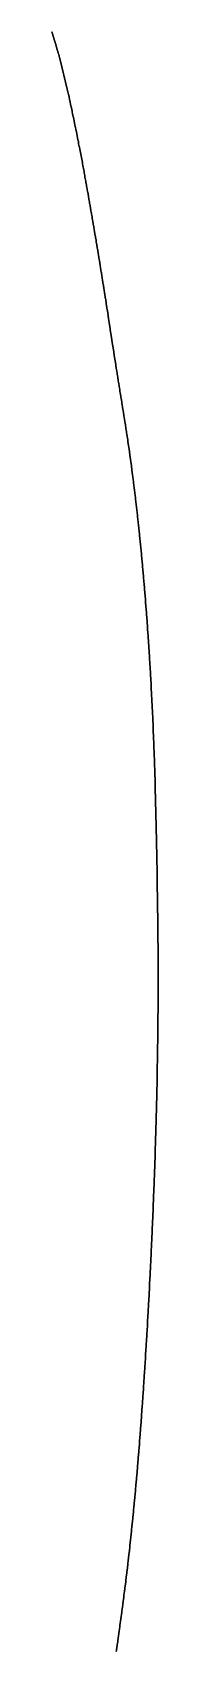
# Model space of a CAD drawing. Header units: inches. Extents: x 130170 to 284068, y 377793 to 804530.
# Drawn here: x 260304.1 to 260311, y 744401.1 to 744506.3 of the extents above; entities that cross this region are included whole.
import ezdxf

# ---------------------------------------------------------------- set-up
doc = ezdxf.new("R2010")
doc.units = ezdxf.units.IN
doc.header["$MEASUREMENT"] = 0
doc.layers.add('muni_il', color=7, linetype='Continuous')

msp = doc.modelspace()

# ---------------------------------------------------------------- linework, layer by layer
at = {"layer": 'muni_il'}
for points in [[(260308.25, 744401.08), (260308.26, 744401.15), (260308.27, 744401.23), (260308.28, 744401.31), (260308.29, 744401.39), (260308.3, 744401.46), (260308.31, 744401.54), (260308.33, 744401.62), (260308.34, 744401.69), (260308.35, 744401.77), (260308.36, 744401.84), (260308.37, 744401.92), (260308.38, 744402), (260308.39, 744402.07), (260308.4, 744402.15), (260308.41, 744402.22), (260308.42, 744402.29), (260308.43, 744402.37), (260308.44, 744402.44), (260308.45, 744402.52), (260308.46, 744402.59), (260308.47, 744402.66), (260308.48, 744402.74), (260308.49, 744402.81), (260308.5, 744402.88), (260308.51, 744402.96), (260308.52, 744403.03), (260308.53, 744403.1), (260308.54, 744403.17), (260308.55, 744403.25), (260308.56, 744403.32), (260308.57, 744403.39), (260308.58, 744403.46), (260308.59, 744403.53), (260308.6, 744403.6), (260308.61, 744403.67), (260308.62, 744403.74), (260308.63, 744403.81), (260308.64, 744403.88), (260308.65, 744403.95), (260308.66, 744404.02), (260308.67, 744404.09), (260308.68, 744404.16), (260308.68, 744404.23), (260308.69, 744404.3), (260308.7, 744404.37), (260308.71, 744404.44), (260308.72, 744404.51), (260308.73, 744404.57), (260308.74, 744404.64), (260308.75, 744404.71), (260308.75, 744404.78), (260308.76, 744404.85), (260308.77, 744404.91), (260308.78, 744404.98), (260308.79, 744405.05), (260308.8, 744405.11), (260308.81, 744405.18), (260308.81, 744405.25), (260308.82, 744405.31), (260308.83, 744405.38), (260308.84, 744405.45), (260308.85, 744405.51), (260308.86, 744405.58), (260308.86, 744405.64), (260308.87, 744405.71), (260308.88, 744405.77), (260308.89, 744405.84), (260308.9, 744405.9), (260308.9, 744405.97), (260308.91, 744406.03), (260308.92, 744406.1), (260308.93, 744406.16), (260308.93, 744406.22), (260308.94, 744406.29), (260308.95, 744406.35), (260308.96, 744406.42), (260308.97, 744406.48), (260308.97, 744406.54), (260308.98, 744406.61), (260308.99, 744406.67), (260309, 744406.73), (260309, 744406.8), (260309.01, 744406.86), (260309.02, 744406.92), (260309.02, 744406.98), (260309.03, 744407.05), (260309.04, 744407.11), (260309.05, 744407.17), (260309.05, 744407.23), (260309.06, 744407.3), (260309.07, 744407.36), (260309.07, 744407.42), (260309.08, 744407.48), (260309.09, 744407.54), (260309.1, 744407.61), (260309.1, 744407.67), (260309.11, 744407.73), (260309.12, 744407.79), (260309.12, 744407.85), (260309.13, 744407.91), (260309.14, 744407.98), (260309.14, 744408.04), (260309.15, 744408.1), (260309.16, 744408.16), (260309.16, 744408.22), (260309.17, 744408.28), (260309.18, 744408.34), (260309.18, 744408.4), (260309.19, 744408.46), (260309.2, 744408.52), (260309.2, 744408.59), (260309.21, 744408.65), (260309.22, 744408.71), (260309.22, 744408.77), (260309.23, 744408.83), (260309.24, 744408.89), (260309.24, 744408.95), (260309.25, 744409.01), (260309.25, 744409.07), (260309.26, 744409.13), (260309.27, 744409.19), (260309.27, 744409.25), (260309.28, 744409.31), (260309.29, 744409.37), (260309.29, 744409.43), (260309.3, 744409.5), (260309.3, 744409.56), (260309.31, 744409.62), (260309.32, 744409.68), (260309.32, 744409.74), (260309.33, 744409.8), (260309.33, 744409.86), (260309.34, 744409.92), (260309.35, 744409.98), (260309.35, 744410.04), (260309.36, 744410.1), (260309.36, 744410.16), (260309.37, 744410.22), (260309.38, 744410.29), (260309.38, 744410.35), (260309.39, 744410.41), (260309.39, 744410.47), (260309.4, 744410.53), (260309.41, 744410.59), (260309.41, 744410.65), (260309.42, 744410.71), (260309.42, 744410.78), (260309.43, 744410.84), (260309.44, 744410.9), (260309.44, 744410.96), (260309.45, 744411.02), (260309.45, 744411.08), (260309.46, 744411.15), (260309.46, 744411.21), (260309.47, 744411.27), (260309.48, 744411.33), (260309.48, 744411.39), (260309.49, 744411.46), (260309.49, 744411.52), (260309.5, 744411.58), (260309.5, 744411.64), (260309.51, 744411.71), (260309.52, 744411.77), (260309.52, 744411.83), (260309.53, 744411.9), (260309.53, 744411.96), (260309.54, 744412.02), (260309.54, 744412.09), (260309.55, 744412.15), (260309.56, 744412.21), (260309.56, 744412.28), (260309.57, 744412.34), (260309.57, 744412.41), (260309.58, 744412.47), (260309.58, 744412.54), (260309.59, 744412.6), (260309.6, 744412.67), (260309.6, 744412.73), (260309.61, 744412.8), (260309.61, 744412.86), (260309.62, 744412.93), (260309.62, 744412.99), (260309.63, 744413.06), (260309.63, 744413.12), (260309.64, 744413.19), (260309.65, 744413.26), (260309.65, 744413.32), (260309.66, 744413.39), (260309.66, 744413.46), (260309.67, 744413.52), (260309.67, 744413.59), (260309.68, 744413.66), (260309.68, 744413.73), (260309.69, 744413.79), (260309.7, 744413.86), (260309.7, 744413.93), (260309.71, 744414), (260309.71, 744414.07), (260309.72, 744414.14), (260309.72, 744414.2), (260309.73, 744414.27), (260309.73, 744414.34), (260309.74, 744414.41), (260309.75, 744414.48), (260309.75, 744414.55), (260309.76, 744414.62), (260309.76, 744414.69), (260309.77, 744414.76), (260309.77, 744414.84), (260309.78, 744414.91), (260309.78, 744414.98), (260309.79, 744415.05), (260309.8, 744415.12), (260309.8, 744415.19), (260309.81, 744415.27), (260309.81, 744415.34), (260309.82, 744415.41), (260309.82, 744415.49), (260309.83, 744415.56), (260309.83, 744415.63), (260309.84, 744415.71), (260309.85, 744415.78), (260309.85, 744415.85), (260309.86, 744415.93), (260309.86, 744416), (260309.87, 744416.08), (260309.87, 744416.16), (260309.88, 744416.23), (260309.88, 744416.31), (260309.89, 744416.38), (260309.9, 744416.46), (260309.9, 744416.54), (260309.91, 744416.61), (260309.91, 744416.69), (260309.92, 744416.77), (260309.92, 744416.85), (260309.93, 744416.92), (260309.93, 744417), (260309.94, 744417.08), (260309.95, 744417.16), (260309.95, 744417.24), (260309.96, 744417.32), (260309.96, 744417.4), (260309.97, 744417.48), (260309.97, 744417.56), (260309.98, 744417.64), (260309.98, 744417.72), (260309.99, 744417.8), (260310, 744417.89), (260310, 744417.97), (260310.01, 744418.05), (260310.01, 744418.13), (260310.02, 744418.22), (260310.02, 744418.3), (260310.03, 744418.38), (260310.04, 744418.47), (260310.04, 744418.55), (260310.05, 744418.63), (260310.05, 744418.72), (260310.06, 744418.8), (260310.06, 744418.89), (260310.07, 744418.97), (260310.07, 744419.06), (260310.08, 744419.15), (260310.09, 744419.23), (260310.09, 744419.32), (260310.1, 744419.41), (260310.1, 744419.49), (260310.11, 744419.58), (260310.11, 744419.67), (260310.12, 744419.76), (260310.13, 744419.85), (260310.13, 744419.94), (260310.14, 744420.03), (260310.14, 744420.12), (260310.15, 744420.21), (260310.15, 744420.3), (260310.16, 744420.39), (260310.16, 744420.48), (260310.17, 744420.57), (260310.18, 744420.66), (260310.18, 744420.75), (260310.19, 744420.84), (260310.19, 744420.94), (260310.2, 744421.03), (260310.2, 744421.12), (260310.21, 744421.21), (260310.21, 744421.31), (260310.22, 744421.4), (260310.23, 744421.5), (260310.23, 744421.59), (260310.24, 744421.69), (260310.24, 744421.78), (260310.25, 744421.88), (260310.25, 744421.97), (260310.26, 744422.07), (260310.27, 744422.16), (260310.27, 744422.26), (260310.28, 744422.36), (260310.28, 744422.45), (260310.29, 744422.55), (260310.29, 744422.65), (260310.3, 744422.75), (260310.3, 744422.85), (260310.31, 744422.94), (260310.32, 744423.04), (260310.32, 744423.14), (260310.33, 744423.24), (260310.33, 744423.34), (260310.34, 744423.44), (260310.34, 744423.54), (260310.35, 744423.64), (260310.35, 744423.74), (260310.36, 744423.85), (260310.37, 744423.95), (260310.37, 744424.05), (260310.38, 744424.15), (260310.38, 744424.25), (260310.39, 744424.36), (260310.39, 744424.46), (260310.4, 744424.56), (260310.4, 744424.66), (260310.41, 744424.77), (260310.41, 744424.87), (260310.42, 744424.98), (260310.42, 744425.08), (260310.43, 744425.18), (260310.44, 744425.29), (260310.44, 744425.39), (260310.45, 744425.5), (260310.45, 744425.61), (260310.46, 744425.71), (260310.46, 744425.82), (260310.47, 744425.92), (260310.47, 744426.03), (260310.48, 744426.14), (260310.48, 744426.24), (260310.49, 744426.35), (260310.49, 744426.46), (260310.5, 744426.57), (260310.5, 744426.67), (260310.51, 744426.78), (260310.51, 744426.89), (260310.52, 744427), (260310.52, 744427.11), (260310.53, 744427.22), (260310.54, 744427.32), (260310.54, 744427.43), (260310.55, 744427.54), (260310.55, 744427.65), (260310.56, 744427.76), (260310.56, 744427.87), (260310.57, 744427.98), (260310.57, 744428.09), (260310.58, 744428.2), (260310.58, 744428.31), (260310.59, 744428.43), (260310.59, 744428.54), (260310.59, 744428.65), (260310.6, 744428.76), (260310.6, 744428.87), (260310.61, 744428.98), (260310.61, 744429.09), (260310.62, 744429.2), (260310.62, 744429.32), (260310.63, 744429.43), (260310.63, 744429.54), (260310.64, 744429.65), (260310.64, 744429.77), (260310.65, 744429.88), (260310.65, 744429.99), (260310.66, 744430.1), (260310.66, 744430.22), (260310.67, 744430.33), (260310.67, 744430.44), (260310.67, 744430.56), (260310.68, 744430.67), (260310.68, 744430.78), (260310.69, 744430.9), (260310.69, 744431.01), (260310.7, 744431.12), (260310.7, 744431.24), (260310.71, 744431.35), (260310.71, 744431.47), (260310.71, 744431.58), (260310.72, 744431.69), (260310.72, 744431.81), (260310.73, 744431.92), (260310.73, 744432.03), (260310.73, 744432.15), (260310.74, 744432.26), (260310.74, 744432.38), (260310.75, 744432.49), (260310.75, 744432.61), (260310.75, 744432.72), (260310.76, 744432.83), (260310.76, 744432.95), (260310.77, 744433.06), (260310.77, 744433.18), (260310.77, 744433.29), (260310.78, 744433.41), (260310.78, 744433.52), (260310.78, 744433.63), (260310.79, 744433.75), (260310.79, 744433.86), (260310.8, 744433.98), (260310.8, 744434.09), (260310.8, 744434.2), (260310.81, 744434.32), (260310.81, 744434.43), (260310.81, 744434.55), (260310.82, 744434.66), (260310.82, 744434.77), (260310.82, 744434.89), (260310.83, 744435), (260310.83, 744435.12), (260310.83, 744435.23), (260310.84, 744435.34), (260310.84, 744435.46), (260310.84, 744435.57), (260310.85, 744435.68), (260310.85, 744435.8), (260310.85, 744435.91), (260310.85, 744436.02), (260310.86, 744436.13), (260310.86, 744436.25), (260310.86, 744436.36), (260310.87, 744436.47), (260310.87, 744436.59), (260310.87, 744436.7), (260310.87, 744436.81), (260310.88, 744436.92), (260310.88, 744437.03), (260310.88, 744437.15), (260310.88, 744437.26), (260310.89, 744437.37), (260310.89, 744437.48), (260310.89, 744437.59), (260310.89, 744437.7), (260310.9, 744437.81), (260310.9, 744437.92), (260310.9, 744438.03), (260310.9, 744438.14), (260310.91, 744438.25), (260310.91, 744438.36), (260310.91, 744438.47), (260310.91, 744438.58), (260310.91, 744438.69), (260310.92, 744438.8), (260310.92, 744438.91), (260310.92, 744439.02), (260310.92, 744439.13), (260310.92, 744439.24), (260310.93, 744439.34), (260310.93, 744439.45), (260310.93, 744439.56), (260310.93, 744439.67), (260310.93, 744439.77), (260310.93, 744439.88), (260310.94, 744439.99), (260310.94, 744440.09), (260310.94, 744440.2), (260310.94, 744440.31), (260310.94, 744440.41), (260310.94, 744440.52), (260310.95, 744440.62), (260310.95, 744440.73), (260310.95, 744440.83), (260310.95, 744440.94), (260310.95, 744441.04), (260310.95, 744441.14), (260310.95, 744441.25), (260310.95, 744441.35), (260310.96, 744441.45), (260310.96, 744441.56), (260310.96, 744441.66), (260310.96, 744441.76), (260310.96, 744441.86), (260310.96, 744441.97), (260310.96, 744442.07), (260310.96, 744442.17), (260310.96, 744442.27), (260310.96, 744442.37), (260310.96, 744442.47), (260310.97, 744442.57), (260310.97, 744442.67), (260310.97, 744442.77), (260310.97, 744442.87), (260310.97, 744442.97), (260310.97, 744443.06), (260310.97, 744443.16), (260310.97, 744443.26), (260310.97, 744443.36), (260310.97, 744443.45), (260310.97, 744443.55), (260310.97, 744443.65), (260310.97, 744443.74), (260310.97, 744443.84), (260310.97, 744443.93), (260310.97, 744444.03), (260310.97, 744444.12), (260310.97, 744444.22), (260310.97, 744444.31), (260310.97, 744444.41), (260310.97, 744444.5), (260310.97, 744444.59), (260310.97, 744444.68), (260310.97, 744444.78), (260310.97, 744444.87), (260310.97, 744444.96), (260310.97, 744445.05), (260310.97, 744445.14), (260310.97, 744445.23), (260310.97, 744445.32), (260310.97, 744445.41), (260310.97, 744445.5), (260310.97, 744445.59), (260310.97, 744445.68), (260310.97, 744445.77), (260310.97, 744445.86), (260310.97, 744445.94), (260310.97, 744446.03), (260310.97, 744446.12), (260310.97, 744446.21), (260310.97, 744446.29), (260310.97, 744446.38), (260310.97, 744446.46), (260310.97, 744446.55), (260310.97, 744446.63), (260310.97, 744446.72), (260310.97, 744446.8), (260310.97, 744446.89), (260310.97, 744446.97), (260310.97, 744447.05), (260310.96, 744447.14), (260310.96, 744447.22), (260310.96, 744447.3), (260310.96, 744447.38), (260310.96, 744447.46), (260310.96, 744447.55), (260310.96, 744447.63), (260310.96, 744447.71), (260310.96, 744447.79), (260310.96, 744447.87), (260310.96, 744447.95), (260310.96, 744448.03), (260310.96, 744448.1), (260310.96, 744448.18), (260310.95, 744448.26), (260310.95, 744448.34), (260310.95, 744448.42), (260310.95, 744448.49), (260310.95, 744448.57), (260310.95, 744448.65), (260310.95, 744448.72), (260310.95, 744448.8), (260310.95, 744448.88), (260310.95, 744448.95), (260310.95, 744449.03), (260310.94, 744449.1), (260310.94, 744449.17), (260310.94, 744449.25), (260310.94, 744449.32), (260310.94, 744449.4), (260310.94, 744449.47), (260310.94, 744449.54), (260310.94, 744449.62), (260310.94, 744449.69), (260310.94, 744449.76), (260310.93, 744449.83), (260310.93, 744449.9), (260310.93, 744449.98), (260310.93, 744450.05), (260310.93, 744450.12), (260310.93, 744450.19), (260310.93, 744450.26), (260310.93, 744450.33), (260310.93, 744450.4), (260310.92, 744450.47), (260310.92, 744450.54), (260310.92, 744450.61), (260310.92, 744450.68), (260310.92, 744450.74), (260310.92, 744450.81), (260310.92, 744450.88), (260310.92, 744450.95), (260310.92, 744451.02), (260310.91, 744451.08), (260310.91, 744451.15), (260310.91, 744451.22), (260310.91, 744451.29), (260310.91, 744451.35), (260310.91, 744451.42), (260310.91, 744451.49), (260310.91, 744451.55), (260310.9, 744451.62), (260310.9, 744451.69), (260310.9, 744451.75), (260310.9, 744451.82), (260310.9, 744451.88), (260310.9, 744451.95), (260310.9, 744452.01), (260310.9, 744452.08), (260310.9, 744452.15), (260310.89, 744452.21), (260310.89, 744452.28), (260310.89, 744452.34), (260310.89, 744452.4), (260310.89, 744452.47), (260310.89, 744452.53), (260310.89, 744452.6), (260310.89, 744452.66), (260310.88, 744452.73), (260310.88, 744452.79), (260310.88, 744452.86), (260310.88, 744452.92), (260310.88, 744452.98), (260310.88, 744453.05), (260310.88, 744453.11), (260310.88, 744453.18), (260310.87, 744453.24), (260310.87, 744453.3), (260310.87, 744453.37), (260310.87, 744453.43), (260310.87, 744453.5), (260310.87, 744453.56), (260310.87, 744453.62), (260310.86, 744453.69), (260310.86, 744453.75), (260310.86, 744453.82), (260310.86, 744453.88), (260310.86, 744453.94), (260310.86, 744454.01), (260310.86, 744454.07), (260310.86, 744454.14), (260310.85, 744454.2), (260310.85, 744454.27), (260310.85, 744454.33), (260310.85, 744454.4), (260310.85, 744454.46), (260310.85, 744454.52), (260310.85, 744454.59), (260310.84, 744454.65), (260310.84, 744454.72), (260310.84, 744454.79), (260310.84, 744454.85), (260310.84, 744454.92), (260310.84, 744454.98), (260310.84, 744455.05), (260310.83, 744455.11), (260310.83, 744455.18), (260310.83, 744455.25), (260310.83, 744455.31), (260310.83, 744455.38), (260310.83, 744455.45), (260310.83, 744455.51), (260310.82, 744455.58), (260310.82, 744455.65), (260310.82, 744455.71), (260310.82, 744455.78), (260310.82, 744455.85), (260310.82, 744455.92), (260310.81, 744455.99), (260310.81, 744456.06), (260310.81, 744456.12), (260310.81, 744456.19), (260310.81, 744456.26), (260310.81, 744456.33), (260310.8, 744456.4), (260310.8, 744456.47), (260310.8, 744456.54), (260310.8, 744456.61), (260310.8, 744456.68), (260310.8, 744456.76), (260310.79, 744456.83), (260310.79, 744456.9), (260310.79, 744456.97), (260310.79, 744457.04), (260310.79, 744457.12), (260310.78, 744457.19), (260310.78, 744457.26), (260310.78, 744457.34), (260310.78, 744457.41), (260310.78, 744457.49), (260310.77, 744457.56), (260310.77, 744457.64), (260310.77, 744457.71), (260310.77, 744457.79), (260310.77, 744457.86), (260310.76, 744457.94), (260310.76, 744458.02), (260310.76, 744458.09), (260310.76, 744458.17), (260310.75, 744458.25), (260310.75, 744458.33), (260310.75, 744458.4), (260310.75, 744458.48), (260310.74, 744458.56), (260310.74, 744458.64), (260310.74, 744458.72), (260310.74, 744458.8), (260310.73, 744458.88), (260310.73, 744458.97), (260310.73, 744459.05), (260310.73, 744459.13), (260310.72, 744459.21), (260310.72, 744459.29), (260310.72, 744459.38), (260310.71, 744459.46), (260310.71, 744459.55), (260310.71, 744459.63), (260310.7, 744459.71), (260310.7, 744459.8), (260310.7, 744459.89), (260310.7, 744459.97), (260310.69, 744460.06), (260310.69, 744460.14), (260310.69, 744460.23), (260310.68, 744460.32), (260310.68, 744460.41), (260310.67, 744460.5), (260310.67, 744460.59), (260310.67, 744460.67), (260310.66, 744460.76), (260310.66, 744460.85), (260310.66, 744460.95), (260310.65, 744461.04), (260310.65, 744461.13), (260310.64, 744461.22), (260310.64, 744461.31), (260310.64, 744461.4), (260310.63, 744461.5), (260310.63, 744461.59), (260310.62, 744461.68), (260310.62, 744461.78), (260310.62, 744461.87), (260310.61, 744461.97), (260310.61, 744462.06), (260310.6, 744462.16), (260310.6, 744462.25), (260310.59, 744462.35), (260310.59, 744462.45), (260310.58, 744462.55), (260310.58, 744462.64), (260310.57, 744462.74), (260310.57, 744462.84), (260310.56, 744462.94), (260310.56, 744463.04), (260310.55, 744463.14), (260310.55, 744463.24), (260310.54, 744463.34), (260310.54, 744463.44), (260310.53, 744463.54), (260310.53, 744463.64), (260310.52, 744463.74), (260310.52, 744463.84), (260310.51, 744463.94), (260310.51, 744464.04), (260310.5, 744464.15), (260310.49, 744464.25), (260310.49, 744464.35), (260310.48, 744464.46), (260310.48, 744464.56), (260310.47, 744464.66), (260310.47, 744464.77), (260310.46, 744464.87), (260310.45, 744464.98), (260310.45, 744465.08), (260310.44, 744465.19), (260310.43, 744465.29), (260310.43, 744465.4), (260310.42, 744465.5), (260310.41, 744465.61), (260310.41, 744465.72), (260310.4, 744465.82), (260310.39, 744465.93), (260310.39, 744466.04), (260310.38, 744466.14), (260310.37, 744466.25), (260310.37, 744466.36), (260310.36, 744466.47), (260310.35, 744466.57), (260310.34, 744466.68), (260310.34, 744466.79), (260310.33, 744466.9), (260310.32, 744467), (260310.32, 744467.11), (260310.31, 744467.22), (260310.3, 744467.33), (260310.29, 744467.44), (260310.29, 744467.55), (260310.28, 744467.65), (260310.27, 744467.76), (260310.26, 744467.87), (260310.25, 744467.98), (260310.25, 744468.09), (260310.24, 744468.2), (260310.23, 744468.31), (260310.22, 744468.42), (260310.21, 744468.52), (260310.21, 744468.63), (260310.2, 744468.74), (260310.19, 744468.85), (260310.18, 744468.96), (260310.17, 744469.07), (260310.16, 744469.17), (260310.15, 744469.28), (260310.15, 744469.39), (260310.14, 744469.5), (260310.13, 744469.61), (260310.12, 744469.71), (260310.11, 744469.82), (260310.1, 744469.93), (260310.09, 744470.04), (260310.08, 744470.14), (260310.08, 744470.25), (260310.07, 744470.36), (260310.06, 744470.46), (260310.05, 744470.57), (260310.04, 744470.68), (260310.03, 744470.78), (260310.02, 744470.89), (260310.01, 744471), (260310, 744471.1), (260309.99, 744471.21), (260309.98, 744471.31), (260309.97, 744471.42), (260309.96, 744471.52), (260309.96, 744471.62), (260309.95, 744471.73), (260309.94, 744471.83), (260309.93, 744471.93), (260309.92, 744472.04), (260309.91, 744472.14), (260309.9, 744472.24), (260309.89, 744472.34), (260309.88, 744472.45), (260309.87, 744472.55), (260309.86, 744472.65), (260309.85, 744472.75), (260309.84, 744472.85), (260309.83, 744472.95), (260309.82, 744473.05), (260309.81, 744473.15), (260309.8, 744473.24), (260309.79, 744473.34), (260309.78, 744473.44), (260309.77, 744473.54), (260309.76, 744473.64), (260309.75, 744473.73), (260309.74, 744473.83), (260309.73, 744473.92), (260309.72, 744474.02), (260309.71, 744474.11), (260309.7, 744474.21), (260309.69, 744474.3), (260309.68, 744474.39), (260309.67, 744474.49), (260309.66, 744474.58), (260309.65, 744474.67), (260309.64, 744474.76), (260309.63, 744474.85), (260309.62, 744474.95), (260309.61, 744475.04), (260309.6, 744475.12), (260309.59, 744475.21), (260309.58, 744475.3), (260309.57, 744475.39), (260309.56, 744475.48), (260309.55, 744475.57), (260309.54, 744475.65), (260309.53, 744475.74), (260309.52, 744475.82), (260309.51, 744475.91), (260309.5, 744475.99), (260309.49, 744476.08), (260309.48, 744476.16), (260309.47, 744476.24), (260309.46, 744476.33), (260309.45, 744476.41), (260309.44, 744476.49), (260309.43, 744476.57), (260309.42, 744476.65), (260309.41, 744476.73), (260309.4, 744476.81), (260309.39, 744476.89), (260309.38, 744476.97), (260309.37, 744477.04), (260309.36, 744477.12), (260309.35, 744477.2), (260309.34, 744477.28), (260309.33, 744477.35), (260309.32, 744477.43), (260309.31, 744477.5), (260309.3, 744477.58), (260309.29, 744477.65), (260309.28, 744477.72), (260309.27, 744477.8), (260309.27, 744477.87), (260309.26, 744477.94), (260309.25, 744478.01), (260309.24, 744478.08), (260309.23, 744478.15), (260309.22, 744478.22), (260309.21, 744478.29), (260309.2, 744478.36), (260309.19, 744478.43), (260309.18, 744478.5), (260309.17, 744478.57), (260309.16, 744478.63), (260309.15, 744478.7), (260309.14, 744478.77), (260309.13, 744478.83), (260309.12, 744478.9), (260309.11, 744478.96), (260309.1, 744479.03), (260309.1, 744479.09), (260309.09, 744479.16), (260309.08, 744479.22), (260309.07, 744479.28), (260309.06, 744479.34), (260309.05, 744479.41), (260309.04, 744479.47), (260309.03, 744479.53), (260309.02, 744479.59), (260309.01, 744479.65), (260309, 744479.71), (260308.99, 744479.77), (260308.99, 744479.83), (260308.98, 744479.89), (260308.97, 744479.95), (260308.96, 744480.01), (260308.95, 744480.07), (260308.94, 744480.13), (260308.93, 744480.19), (260308.92, 744480.24), (260308.91, 744480.3), (260308.91, 744480.36), (260308.9, 744480.42), (260308.89, 744480.47), (260308.88, 744480.53), (260308.87, 744480.59), (260308.86, 744480.64), (260308.85, 744480.7), (260308.84, 744480.75), (260308.84, 744480.81), (260308.83, 744480.86), (260308.82, 744480.92), (260308.81, 744480.97), (260308.8, 744481.03), (260308.79, 744481.08), (260308.78, 744481.14), (260308.78, 744481.19), (260308.77, 744481.24), (260308.76, 744481.3), (260308.75, 744481.35), (260308.74, 744481.41), (260308.73, 744481.46), (260308.72, 744481.51), (260308.72, 744481.57), (260308.71, 744481.62), (260308.7, 744481.67), (260308.69, 744481.72), (260308.68, 744481.78), (260308.67, 744481.83), (260308.66, 744481.88), (260308.66, 744481.94), (260308.65, 744481.99), (260308.64, 744482.04), (260308.63, 744482.09), (260308.62, 744482.15), (260308.61, 744482.2), (260308.6, 744482.25), (260308.6, 744482.3), (260308.59, 744482.35), (260308.58, 744482.41), (260308.57, 744482.46), (260308.56, 744482.51), (260308.55, 744482.56), (260308.55, 744482.62), (260308.54, 744482.67), (260308.53, 744482.72), (260308.52, 744482.77), (260308.51, 744482.83), (260308.5, 744482.88), (260308.49, 744482.93), (260308.49, 744482.98), (260308.48, 744483.04), (260308.47, 744483.09), (260308.46, 744483.14), (260308.45, 744483.2), (260308.44, 744483.25), (260308.43, 744483.3), (260308.43, 744483.36), (260308.42, 744483.41), (260308.41, 744483.46), (260308.4, 744483.52), (260308.39, 744483.57), (260308.38, 744483.62), (260308.37, 744483.68), (260308.37, 744483.73), (260308.36, 744483.79), (260308.35, 744483.84), (260308.34, 744483.9), (260308.33, 744483.95), (260308.32, 744484.01), (260308.31, 744484.06), (260308.3, 744484.12), (260308.3, 744484.17), (260308.29, 744484.23), (260308.28, 744484.28), (260308.27, 744484.34), (260308.26, 744484.39), (260308.25, 744484.45), (260308.24, 744484.51), (260308.23, 744484.56), (260308.22, 744484.62), (260308.22, 744484.68), (260308.21, 744484.7), (260308.21, 744484.73), (260308.2, 744484.79), (260308.19, 744484.85), (260308.18, 744484.91), (260308.17, 744484.96), (260308.16, 744485.02), (260308.15, 744485.08), (260308.14, 744485.14), (260308.13, 744485.2), (260308.12, 744485.26), (260308.12, 744485.31), (260308.11, 744485.37), (260308.1, 744485.43), (260308.09, 744485.49), (260308.08, 744485.55), (260308.07, 744485.61), (260308.06, 744485.67), (260308.05, 744485.73), (260308.04, 744485.8), (260308.03, 744485.86), (260308.02, 744485.92), (260308.01, 744485.98), (260308, 744486.04), (260307.99, 744486.1), (260307.98, 744486.17), (260307.97, 744486.23), (260307.96, 744486.29), (260307.95, 744486.35), (260307.94, 744486.42), (260307.93, 744486.48), (260307.92, 744486.54), (260307.91, 744486.61), (260307.9, 744486.67), (260307.89, 744486.74), (260307.88, 744486.8), (260307.87, 744486.87), (260307.86, 744486.93), (260307.85, 744487), (260307.84, 744487.06), (260307.83, 744487.13), (260307.82, 744487.19), (260307.81, 744487.26), (260307.8, 744487.33), (260307.79, 744487.39), (260307.78, 744487.46), (260307.77, 744487.53), (260307.76, 744487.59), (260307.75, 744487.66), (260307.74, 744487.73), (260307.73, 744487.8), (260307.72, 744487.86), (260307.71, 744487.93), (260307.7, 744488), (260307.69, 744488.07), (260307.68, 744488.14), (260307.67, 744488.21), (260307.66, 744488.28), (260307.64, 744488.35), (260307.63, 744488.42), (260307.62, 744488.49), (260307.61, 744488.56), (260307.6, 744488.63), (260307.59, 744488.7), (260307.58, 744488.77), (260307.57, 744488.84), (260307.56, 744488.91), (260307.54, 744488.98), (260307.53, 744489.05), (260307.52, 744489.12), (260307.51, 744489.2), (260307.5, 744489.27), (260307.49, 744489.34), (260307.48, 744489.41), (260307.47, 744489.48), (260307.45, 744489.56), (260307.44, 744489.63), (260307.43, 744489.7), (260307.42, 744489.77), (260307.41, 744489.85), (260307.4, 744489.92), (260307.38, 744489.99), (260307.37, 744490.06), (260307.36, 744490.14), (260307.35, 744490.21), (260307.34, 744490.28), (260307.33, 744490.36), (260307.31, 744490.43), (260307.3, 744490.51), (260307.29, 744490.58), (260307.28, 744490.65), (260307.27, 744490.73), (260307.25, 744490.8), (260307.24, 744490.87), (260307.23, 744490.95), (260307.22, 744491.02), (260307.21, 744491.1), (260307.19, 744491.17), (260307.18, 744491.24), (260307.17, 744491.32), (260307.16, 744491.39), (260307.15, 744491.46), (260307.13, 744491.54), (260307.12, 744491.61), (260307.11, 744491.69), (260307.1, 744491.76), (260307.09, 744491.83), (260307.07, 744491.91), (260307.06, 744491.98), (260307.05, 744492.05), (260307.04, 744492.13), (260307.02, 744492.2), (260307.01, 744492.28), (260307, 744492.35), (260306.99, 744492.42), (260306.98, 744492.5), (260306.96, 744492.57), (260306.95, 744492.64), (260306.94, 744492.72), (260306.93, 744492.79), (260306.91, 744492.86), (260306.9, 744492.93), (260306.89, 744493.01), (260306.88, 744493.08), (260306.86, 744493.15), (260306.85, 744493.23), (260306.84, 744493.3), (260306.83, 744493.37), (260306.82, 744493.44), (260306.8, 744493.52), (260306.79, 744493.59), (260306.78, 744493.66), (260306.77, 744493.73), (260306.75, 744493.81), (260306.74, 744493.88), (260306.73, 744493.95), (260306.72, 744494.02), (260306.7, 744494.1), (260306.69, 744494.17), (260306.68, 744494.24), (260306.67, 744494.31), (260306.65, 744494.39), (260306.64, 744494.46), (260306.63, 744494.53), (260306.62, 744494.6), (260306.6, 744494.68), (260306.59, 744494.75), (260306.58, 744494.82), (260306.57, 744494.9), (260306.55, 744494.97), (260306.54, 744495.04), (260306.53, 744495.12), (260306.51, 744495.19), (260306.5, 744495.27), (260306.49, 744495.34), (260306.47, 744495.42), (260306.46, 744495.49), (260306.45, 744495.57), (260306.43, 744495.65), (260306.42, 744495.72), (260306.41, 744495.8), (260306.39, 744495.88), (260306.38, 744495.96), (260306.36, 744496.04), (260306.35, 744496.12), (260306.33, 744496.2), (260306.32, 744496.28), (260306.31, 744496.36), (260306.29, 744496.45), (260306.27, 744496.53), (260306.26, 744496.62), (260306.24, 744496.7), (260306.23, 744496.79), (260306.21, 744496.88), (260306.2, 744496.97), (260306.18, 744497.06), (260306.16, 744497.15), (260306.15, 744497.24), (260306.13, 744497.33), (260306.11, 744497.43), (260306.09, 744497.53), (260306.07, 744497.62), (260306.06, 744497.72), (260306.04, 744497.83), (260306.02, 744497.93), (260306, 744498.03), (260305.98, 744498.14), (260305.96, 744498.25), (260305.94, 744498.36), (260305.91, 744498.47), (260305.89, 744498.58), (260305.87, 744498.7), (260305.85, 744498.81), (260305.82, 744498.93), (260305.8, 744499.05), (260305.78, 744499.18), (260305.75, 744499.3), (260305.73, 744499.43), (260305.7, 744499.56), (260305.68, 744499.69), (260305.65, 744499.82), (260305.62, 744499.96), (260305.59, 744500.1), (260305.56, 744500.24), (260305.54, 744500.38), (260305.51, 744500.53), (260305.48, 744500.67), (260305.45, 744500.82), (260305.41, 744500.97), (260305.38, 744501.13), (260305.35, 744501.28), (260305.32, 744501.44), (260305.28, 744501.6), (260305.25, 744501.76), (260305.21, 744501.92), (260305.18, 744502.09), (260305.14, 744502.25), (260305.1, 744502.42), (260305.06, 744502.59), (260304.59, 744504.5), (260304.55, 744504.65), (260304.53, 744504.73), (260304.5, 744504.83), (260304.47, 744504.92), (260304.45, 744505.03), (260304.41, 744505.14), (260304.38, 744505.26), (260304.34, 744505.38), (260304.31, 744505.5), (260304.27, 744505.63), (260304.23, 744505.76), (260304.19, 744505.9), (260304.14, 744506.04), (260304.1, 744506.18), (260304.06, 744506.32)], [(260304.06, 744506.32), (260304.1, 744506.18), (260304.14, 744506.04), (260304.19, 744505.9), (260304.23, 744505.76), (260304.27, 744505.63), (260304.31, 744505.5), (260304.34, 744505.38), (260304.38, 744505.26), (260304.41, 744505.14), (260304.45, 744505.03), (260304.47, 744504.92), (260304.5, 744504.83), (260304.53, 744504.73), (260304.55, 744504.65), (260304.59, 744504.5), (260305.06, 744502.59), (260305.1, 744502.42), (260305.14, 744502.25), (260305.18, 744502.09), (260305.21, 744501.92), (260305.25, 744501.76), (260305.28, 744501.6), (260305.32, 744501.44), (260305.35, 744501.28), (260305.38, 744501.13), (260305.41, 744500.97), (260305.45, 744500.82), (260305.48, 744500.67), (260305.51, 744500.53), (260305.54, 744500.38), (260305.56, 744500.24), (260305.59, 744500.1), (260305.62, 744499.96), (260305.65, 744499.82), (260305.68, 744499.69), (260305.7, 744499.56), (260305.73, 744499.43), (260305.75, 744499.3), (260305.78, 744499.18), (260305.8, 744499.05), (260305.82, 744498.93), (260305.85, 744498.81), (260305.87, 744498.7), (260305.89, 744498.58), (260305.91, 744498.47), (260305.94, 744498.36), (260305.96, 744498.25), (260305.98, 744498.14), (260306, 744498.03), (260306.02, 744497.93), (260306.04, 744497.83), (260306.06, 744497.72), (260306.07, 744497.62), (260306.09, 744497.53), (260306.11, 744497.43), (260306.13, 744497.33), (260306.15, 744497.24), (260306.16, 744497.15), (260306.18, 744497.06), (260306.2, 744496.97), (260306.21, 744496.88), (260306.23, 744496.79), (260306.24, 744496.7), (260306.26, 744496.62), (260306.27, 744496.53), (260306.29, 744496.45), (260306.31, 744496.36), (260306.32, 744496.28), (260306.33, 744496.2), (260306.35, 744496.12), (260306.36, 744496.04), (260306.38, 744495.96), (260306.39, 744495.88), (260306.41, 744495.8), (260306.42, 744495.72), (260306.43, 744495.65), (260306.45, 744495.57), (260306.46, 744495.49), (260306.47, 744495.42), (260306.49, 744495.34), (260306.5, 744495.27), (260306.51, 744495.19), (260306.53, 744495.12), (260306.54, 744495.04), (260306.55, 744494.97), (260306.57, 744494.9), (260306.58, 744494.82), (260306.59, 744494.75), (260306.6, 744494.68), (260306.62, 744494.6), (260306.63, 744494.53), (260306.64, 744494.46), (260306.65, 744494.39), (260306.67, 744494.31), (260306.68, 744494.24), (260306.69, 744494.17), (260306.7, 744494.1), (260306.72, 744494.02), (260306.73, 744493.95), (260306.74, 744493.88), (260306.75, 744493.81), (260306.77, 744493.73), (260306.78, 744493.66), (260306.79, 744493.59), (260306.8, 744493.52), (260306.82, 744493.44), (260306.83, 744493.37), (260306.84, 744493.3), (260306.85, 744493.23), (260306.86, 744493.15), (260306.88, 744493.08), (260306.89, 744493.01), (260306.9, 744492.93), (260306.91, 744492.86), (260306.93, 744492.79), (260306.94, 744492.72), (260306.95, 744492.64), (260306.96, 744492.57), (260306.98, 744492.5), (260306.99, 744492.42), (260307, 744492.35), (260307.01, 744492.28), (260307.02, 744492.2), (260307.04, 744492.13), (260307.05, 744492.05), (260307.06, 744491.98), (260307.07, 744491.91), (260307.09, 744491.83), (260307.1, 744491.76), (260307.11, 744491.69), (260307.12, 744491.61), (260307.13, 744491.54), (260307.15, 744491.46), (260307.16, 744491.39), (260307.17, 744491.32), (260307.18, 744491.24), (260307.19, 744491.17), (260307.21, 744491.1), (260307.22, 744491.02), (260307.23, 744490.95), (260307.24, 744490.87), (260307.25, 744490.8), (260307.27, 744490.73), (260307.28, 744490.65), (260307.29, 744490.58), (260307.3, 744490.51), (260307.31, 744490.43), (260307.33, 744490.36), (260307.34, 744490.28), (260307.35, 744490.21), (260307.36, 744490.14), (260307.37, 744490.06), (260307.38, 744489.99), (260307.4, 744489.92), (260307.41, 744489.85), (260307.42, 744489.77), (260307.43, 744489.7), (260307.44, 744489.63), (260307.45, 744489.56), (260307.47, 744489.48), (260307.48, 744489.41), (260307.49, 744489.34), (260307.5, 744489.27), (260307.51, 744489.2), (260307.52, 744489.12), (260307.53, 744489.05), (260307.54, 744488.98), (260307.56, 744488.91), (260307.57, 744488.84), (260307.58, 744488.77), (260307.59, 744488.7), (260307.6, 744488.63), (260307.61, 744488.56), (260307.62, 744488.49), (260307.63, 744488.42), (260307.64, 744488.35), (260307.66, 744488.28), (260307.67, 744488.21), (260307.68, 744488.14), (260307.69, 744488.07), (260307.7, 744488), (260307.71, 744487.93), (260307.72, 744487.86), (260307.73, 744487.8), (260307.74, 744487.73), (260307.75, 744487.66), (260307.76, 744487.59), (260307.77, 744487.53), (260307.78, 744487.46), (260307.79, 744487.39), (260307.8, 744487.33), (260307.81, 744487.26), (260307.82, 744487.19), (260307.83, 744487.13), (260307.84, 744487.06), (260307.85, 744487), (260307.86, 744486.93), (260307.87, 744486.87), (260307.88, 744486.8), (260307.89, 744486.74), (260307.9, 744486.67), (260307.91, 744486.61), (260307.92, 744486.54), (260307.93, 744486.48), (260307.94, 744486.42), (260307.95, 744486.35), (260307.96, 744486.29), (260307.97, 744486.23), (260307.98, 744486.17), (260307.99, 744486.1), (260308, 744486.04), (260308.01, 744485.98), (260308.02, 744485.92), (260308.03, 744485.86), (260308.04, 744485.8), (260308.05, 744485.73), (260308.06, 744485.67), (260308.07, 744485.61), (260308.08, 744485.55), (260308.09, 744485.49), (260308.1, 744485.43), (260308.11, 744485.37), (260308.12, 744485.31), (260308.12, 744485.26), (260308.13, 744485.2), (260308.14, 744485.14), (260308.15, 744485.08), (260308.16, 744485.02), (260308.17, 744484.96), (260308.18, 744484.91), (260308.19, 744484.85), (260308.2, 744484.79), (260308.21, 744484.73), (260308.21, 744484.7), (260308.22, 744484.68), (260308.22, 744484.62), (260308.23, 744484.56), (260308.24, 744484.51), (260308.25, 744484.45), (260308.26, 744484.39), (260308.27, 744484.34), (260308.28, 744484.28), (260308.29, 744484.23), (260308.3, 744484.17), (260308.3, 744484.12), (260308.31, 744484.06), (260308.32, 744484.01), (260308.33, 744483.95), (260308.34, 744483.9), (260308.35, 744483.84), (260308.36, 744483.79), (260308.37, 744483.73), (260308.37, 744483.68), (260308.38, 744483.62), (260308.39, 744483.57), (260308.4, 744483.52), (260308.41, 744483.46), (260308.42, 744483.41), (260308.43, 744483.36), (260308.43, 744483.3), (260308.44, 744483.25), (260308.45, 744483.2), (260308.46, 744483.14), (260308.47, 744483.09), (260308.48, 744483.04), (260308.49, 744482.98), (260308.49, 744482.93), (260308.5, 744482.88), (260308.51, 744482.83), (260308.52, 744482.77), (260308.53, 744482.72), (260308.54, 744482.67), (260308.55, 744482.62), (260308.55, 744482.56), (260308.56, 744482.51), (260308.57, 744482.46), (260308.58, 744482.41), (260308.59, 744482.35), (260308.6, 744482.3), (260308.6, 744482.25), (260308.61, 744482.2), (260308.62, 744482.15), (260308.63, 744482.09), (260308.64, 744482.04), (260308.65, 744481.99), (260308.66, 744481.94), (260308.66, 744481.88), (260308.67, 744481.83), (260308.68, 744481.78), (260308.69, 744481.72), (260308.7, 744481.67), (260308.71, 744481.62), (260308.72, 744481.57), (260308.72, 744481.51), (260308.73, 744481.46), (260308.74, 744481.41), (260308.75, 744481.35), (260308.76, 744481.3), (260308.77, 744481.24), (260308.78, 744481.19), (260308.78, 744481.14), (260308.79, 744481.08), (260308.8, 744481.03), (260308.81, 744480.97), (260308.82, 744480.92), (260308.83, 744480.86), (260308.84, 744480.81), (260308.84, 744480.75), (260308.85, 744480.7), (260308.86, 744480.64), (260308.87, 744480.59), (260308.88, 744480.53), (260308.89, 744480.47), (260308.9, 744480.42), (260308.91, 744480.36), (260308.91, 744480.3), (260308.92, 744480.24), (260308.93, 744480.19), (260308.94, 744480.13), (260308.95, 744480.07), (260308.96, 744480.01), (260308.97, 744479.95), (260308.98, 744479.89), (260308.99, 744479.83), (260308.99, 744479.77), (260309, 744479.71), (260309.01, 744479.65), (260309.02, 744479.59), (260309.03, 744479.53), (260309.04, 744479.47), (260309.05, 744479.41), (260309.06, 744479.34), (260309.07, 744479.28), (260309.08, 744479.22), (260309.09, 744479.16), (260309.1, 744479.09), (260309.1, 744479.03), (260309.11, 744478.96), (260309.12, 744478.9), (260309.13, 744478.83), (260309.14, 744478.77), (260309.15, 744478.7), (260309.16, 744478.63), (260309.17, 744478.57), (260309.18, 744478.5), (260309.19, 744478.43), (260309.2, 744478.36), (260309.21, 744478.29), (260309.22, 744478.22), (260309.23, 744478.15), (260309.24, 744478.08), (260309.25, 744478.01), (260309.26, 744477.94), (260309.27, 744477.87), (260309.27, 744477.8), (260309.28, 744477.72), (260309.29, 744477.65), (260309.3, 744477.58), (260309.31, 744477.5), (260309.32, 744477.43), (260309.33, 744477.35), (260309.34, 744477.28), (260309.35, 744477.2), (260309.36, 744477.12), (260309.37, 744477.04), (260309.38, 744476.97), (260309.39, 744476.89), (260309.4, 744476.81), (260309.41, 744476.73), (260309.42, 744476.65), (260309.43, 744476.57), (260309.44, 744476.49), (260309.45, 744476.41), (260309.46, 744476.33), (260309.47, 744476.24), (260309.48, 744476.16), (260309.49, 744476.08), (260309.5, 744475.99), (260309.51, 744475.91), (260309.52, 744475.82), (260309.53, 744475.74), (260309.54, 744475.65), (260309.55, 744475.57), (260309.56, 744475.48), (260309.57, 744475.39), (260309.58, 744475.3), (260309.59, 744475.21), (260309.6, 744475.12), (260309.61, 744475.04), (260309.62, 744474.95), (260309.63, 744474.85), (260309.64, 744474.76), (260309.65, 744474.67), (260309.66, 744474.58), (260309.67, 744474.49), (260309.68, 744474.39), (260309.69, 744474.3), (260309.7, 744474.21), (260309.71, 744474.11), (260309.72, 744474.02), (260309.73, 744473.92), (260309.74, 744473.83), (260309.75, 744473.73), (260309.76, 744473.64), (260309.77, 744473.54), (260309.78, 744473.44), (260309.79, 744473.34), (260309.8, 744473.24), (260309.81, 744473.15), (260309.82, 744473.05), (260309.83, 744472.95), (260309.84, 744472.85), (260309.85, 744472.75), (260309.86, 744472.65), (260309.87, 744472.55), (260309.88, 744472.45), (260309.89, 744472.34), (260309.9, 744472.24), (260309.91, 744472.14), (260309.92, 744472.04), (260309.93, 744471.93), (260309.94, 744471.83), (260309.95, 744471.73), (260309.96, 744471.62), (260309.96, 744471.52), (260309.97, 744471.42), (260309.98, 744471.31), (260309.99, 744471.21), (260310, 744471.1), (260310.01, 744471), (260310.02, 744470.89), (260310.03, 744470.78), (260310.04, 744470.68), (260310.05, 744470.57), (260310.06, 744470.46), (260310.07, 744470.36), (260310.08, 744470.25), (260310.08, 744470.14), (260310.09, 744470.04), (260310.1, 744469.93), (260310.11, 744469.82), (260310.12, 744469.71), (260310.13, 744469.61), (260310.14, 744469.5), (260310.15, 744469.39), (260310.15, 744469.28), (260310.16, 744469.17), (260310.17, 744469.07), (260310.18, 744468.96), (260310.19, 744468.85), (260310.2, 744468.74), (260310.21, 744468.63), (260310.21, 744468.52), (260310.22, 744468.42), (260310.23, 744468.31), (260310.24, 744468.2), (260310.25, 744468.09), (260310.25, 744467.98), (260310.26, 744467.87), (260310.27, 744467.76), (260310.28, 744467.65), (260310.29, 744467.55), (260310.29, 744467.44), (260310.3, 744467.33), (260310.31, 744467.22), (260310.32, 744467.11), (260310.32, 744467), (260310.33, 744466.9), (260310.34, 744466.79), (260310.34, 744466.68), (260310.35, 744466.57), (260310.36, 744466.47), (260310.37, 744466.36), (260310.37, 744466.25), (260310.38, 744466.14), (260310.39, 744466.04), (260310.39, 744465.93), (260310.4, 744465.82), (260310.41, 744465.72), (260310.41, 744465.61), (260310.42, 744465.5), (260310.43, 744465.4), (260310.43, 744465.29), (260310.44, 744465.19), (260310.45, 744465.08), (260310.45, 744464.98), (260310.46, 744464.87), (260310.47, 744464.77), (260310.47, 744464.66), (260310.48, 744464.56), (260310.48, 744464.46), (260310.49, 744464.35), (260310.49, 744464.25), (260310.5, 744464.15), (260310.51, 744464.04), (260310.51, 744463.94), (260310.52, 744463.84), (260310.52, 744463.74), (260310.53, 744463.64), (260310.53, 744463.54), (260310.54, 744463.44), (260310.54, 744463.34), (260310.55, 744463.24), (260310.55, 744463.14), (260310.56, 744463.04), (260310.56, 744462.94), (260310.57, 744462.84), (260310.57, 744462.74), (260310.58, 744462.64), (260310.58, 744462.55), (260310.59, 744462.45), (260310.59, 744462.35), (260310.6, 744462.25), (260310.6, 744462.16), (260310.61, 744462.06), (260310.61, 744461.97), (260310.62, 744461.87), (260310.62, 744461.78), (260310.62, 744461.68), (260310.63, 744461.59), (260310.63, 744461.5), (260310.64, 744461.4), (260310.64, 744461.31), (260310.64, 744461.22), (260310.65, 744461.13), (260310.65, 744461.04), (260310.66, 744460.95), (260310.66, 744460.85), (260310.66, 744460.76), (260310.67, 744460.67), (260310.67, 744460.59), (260310.67, 744460.5), (260310.68, 744460.41), (260310.68, 744460.32), (260310.69, 744460.23), (260310.69, 744460.14), (260310.69, 744460.06), (260310.7, 744459.97), (260310.7, 744459.89), (260310.7, 744459.8), (260310.7, 744459.71), (260310.71, 744459.63), (260310.71, 744459.55), (260310.71, 744459.46), (260310.72, 744459.38), (260310.72, 744459.29), (260310.72, 744459.21), (260310.73, 744459.13), (260310.73, 744459.05), (260310.73, 744458.97), (260310.73, 744458.88), (260310.74, 744458.8), (260310.74, 744458.72), (260310.74, 744458.64), (260310.74, 744458.56), (260310.75, 744458.48), (260310.75, 744458.4), (260310.75, 744458.33), (260310.75, 744458.25), (260310.76, 744458.17), (260310.76, 744458.09), (260310.76, 744458.02), (260310.76, 744457.94), (260310.77, 744457.86), (260310.77, 744457.79), (260310.77, 744457.71), (260310.77, 744457.64), (260310.77, 744457.56), (260310.78, 744457.49), (260310.78, 744457.41), (260310.78, 744457.34), (260310.78, 744457.26), (260310.78, 744457.19), (260310.79, 744457.12), (260310.79, 744457.04), (260310.79, 744456.97), (260310.79, 744456.9), (260310.79, 744456.83), (260310.8, 744456.76), (260310.8, 744456.68), (260310.8, 744456.61), (260310.8, 744456.54), (260310.8, 744456.47), (260310.8, 744456.4), (260310.81, 744456.33), (260310.81, 744456.26), (260310.81, 744456.19), (260310.81, 744456.12), (260310.81, 744456.06), (260310.81, 744455.99), (260310.82, 744455.92), (260310.82, 744455.85), (260310.82, 744455.78), (260310.82, 744455.71), (260310.82, 744455.65), (260310.82, 744455.58), (260310.83, 744455.51), (260310.83, 744455.45), (260310.83, 744455.38), (260310.83, 744455.31), (260310.83, 744455.25), (260310.83, 744455.18), (260310.83, 744455.11), (260310.84, 744455.05), (260310.84, 744454.98), (260310.84, 744454.92), (260310.84, 744454.85), (260310.84, 744454.79), (260310.84, 744454.72), (260310.84, 744454.65), (260310.85, 744454.59), (260310.85, 744454.52), (260310.85, 744454.46), (260310.85, 744454.4), (260310.85, 744454.33), (260310.85, 744454.27), (260310.85, 744454.2), (260310.86, 744454.14), (260310.86, 744454.07), (260310.86, 744454.01), (260310.86, 744453.94), (260310.86, 744453.88), (260310.86, 744453.82), (260310.86, 744453.75), (260310.86, 744453.69), (260310.87, 744453.62), (260310.87, 744453.56), (260310.87, 744453.5), (260310.87, 744453.43), (260310.87, 744453.37), (260310.87, 744453.3), (260310.87, 744453.24), (260310.88, 744453.18), (260310.88, 744453.11), (260310.88, 744453.05), (260310.88, 744452.98), (260310.88, 744452.92), (260310.88, 744452.86), (260310.88, 744452.79), (260310.88, 744452.73), (260310.89, 744452.66), (260310.89, 744452.6), (260310.89, 744452.53), (260310.89, 744452.47), (260310.89, 744452.4), (260310.89, 744452.34), (260310.89, 744452.28), (260310.89, 744452.21), (260310.9, 744452.15), (260310.9, 744452.08), (260310.9, 744452.01), (260310.9, 744451.95), (260310.9, 744451.88), (260310.9, 744451.82), (260310.9, 744451.75), (260310.9, 744451.69), (260310.9, 744451.62), (260310.91, 744451.55), (260310.91, 744451.49), (260310.91, 744451.42), (260310.91, 744451.35), (260310.91, 744451.29), (260310.91, 744451.22), (260310.91, 744451.15), (260310.91, 744451.08), (260310.92, 744451.02), (260310.92, 744450.95), (260310.92, 744450.88), (260310.92, 744450.81), (260310.92, 744450.74), (260310.92, 744450.68), (260310.92, 744450.61), (260310.92, 744450.54), (260310.92, 744450.47), (260310.93, 744450.4), (260310.93, 744450.33), (260310.93, 744450.26), (260310.93, 744450.19), (260310.93, 744450.12), (260310.93, 744450.05), (260310.93, 744449.98), (260310.93, 744449.9), (260310.93, 744449.83), (260310.94, 744449.76), (260310.94, 744449.69), (260310.94, 744449.62), (260310.94, 744449.54), (260310.94, 744449.47), (260310.94, 744449.4), (260310.94, 744449.32), (260310.94, 744449.25), (260310.94, 744449.17), (260310.94, 744449.1), (260310.95, 744449.03), (260310.95, 744448.95), (260310.95, 744448.88), (260310.95, 744448.8), (260310.95, 744448.72), (260310.95, 744448.65), (260310.95, 744448.57), (260310.95, 744448.49), (260310.95, 744448.42), (260310.95, 744448.34), (260310.95, 744448.26), (260310.96, 744448.18), (260310.96, 744448.1), (260310.96, 744448.03), (260310.96, 744447.95), (260310.96, 744447.87), (260310.96, 744447.79), (260310.96, 744447.71), (260310.96, 744447.63), (260310.96, 744447.55), (260310.96, 744447.46), (260310.96, 744447.38), (260310.96, 744447.3), (260310.96, 744447.22), (260310.96, 744447.14), (260310.97, 744447.05), (260310.97, 744446.97), (260310.97, 744446.89), (260310.97, 744446.8), (260310.97, 744446.72), (260310.97, 744446.63), (260310.97, 744446.55), (260310.97, 744446.46), (260310.97, 744446.38), (260310.97, 744446.29), (260310.97, 744446.21), (260310.97, 744446.12), (260310.97, 744446.03), (260310.97, 744445.94), (260310.97, 744445.86), (260310.97, 744445.77), (260310.97, 744445.68), (260310.97, 744445.59), (260310.97, 744445.5), (260310.97, 744445.41), (260310.97, 744445.32), (260310.97, 744445.23), (260310.97, 744445.14), (260310.97, 744445.05), (260310.97, 744444.96), (260310.97, 744444.87), (260310.97, 744444.78), (260310.97, 744444.68), (260310.97, 744444.59), (260310.97, 744444.5), (260310.97, 744444.41), (260310.97, 744444.31), (260310.97, 744444.22), (260310.97, 744444.12), (260310.97, 744444.03), (260310.97, 744443.93), (260310.97, 744443.84), (260310.97, 744443.74), (260310.97, 744443.65), (260310.97, 744443.55), (260310.97, 744443.45), (260310.97, 744443.36), (260310.97, 744443.26), (260310.97, 744443.16), (260310.97, 744443.06), (260310.97, 744442.97), (260310.97, 744442.87), (260310.97, 744442.77), (260310.97, 744442.67), (260310.97, 744442.57), (260310.96, 744442.47), (260310.96, 744442.37), (260310.96, 744442.27), (260310.96, 744442.17), (260310.96, 744442.07), (260310.96, 744441.97), (260310.96, 744441.86), (260310.96, 744441.76), (260310.96, 744441.66), (260310.96, 744441.56), (260310.96, 744441.45), (260310.95, 744441.35), (260310.95, 744441.25), (260310.95, 744441.14), (260310.95, 744441.04), (260310.95, 744440.94), (260310.95, 744440.83), (260310.95, 744440.73), (260310.95, 744440.62), (260310.94, 744440.52), (260310.94, 744440.41), (260310.94, 744440.31), (260310.94, 744440.2), (260310.94, 744440.09), (260310.94, 744439.99), (260310.93, 744439.88), (260310.93, 744439.77), (260310.93, 744439.67), (260310.93, 744439.56), (260310.93, 744439.45), (260310.93, 744439.34), (260310.92, 744439.24), (260310.92, 744439.13), (260310.92, 744439.02), (260310.92, 744438.91), (260310.92, 744438.8), (260310.91, 744438.69), (260310.91, 744438.58), (260310.91, 744438.47), (260310.91, 744438.36), (260310.91, 744438.25), (260310.9, 744438.14), (260310.9, 744438.03), (260310.9, 744437.92), (260310.9, 744437.81), (260310.89, 744437.7), (260310.89, 744437.59), (260310.89, 744437.48), (260310.89, 744437.37), (260310.88, 744437.26), (260310.88, 744437.15), (260310.88, 744437.03), (260310.88, 744436.92), (260310.87, 744436.81), (260310.87, 744436.7), (260310.87, 744436.59), (260310.87, 744436.47), (260310.86, 744436.36), (260310.86, 744436.25), (260310.86, 744436.13), (260310.85, 744436.02), (260310.85, 744435.91), (260310.85, 744435.8), (260310.85, 744435.68), (260310.84, 744435.57), (260310.84, 744435.46), (260310.84, 744435.34), (260310.83, 744435.23), (260310.83, 744435.12), (260310.83, 744435), (260310.82, 744434.89), (260310.82, 744434.77), (260310.82, 744434.66), (260310.81, 744434.55), (260310.81, 744434.43), (260310.81, 744434.32), (260310.8, 744434.2), (260310.8, 744434.09), (260310.8, 744433.98), (260310.79, 744433.86), (260310.79, 744433.75), (260310.78, 744433.63), (260310.78, 744433.52), (260310.78, 744433.41), (260310.77, 744433.29), (260310.77, 744433.18), (260310.77, 744433.06), (260310.76, 744432.95), (260310.76, 744432.83), (260310.75, 744432.72), (260310.75, 744432.61), (260310.75, 744432.49), (260310.74, 744432.38), (260310.74, 744432.26), (260310.73, 744432.15), (260310.73, 744432.03), (260310.73, 744431.92), (260310.72, 744431.81), (260310.72, 744431.69), (260310.71, 744431.58), (260310.71, 744431.47), (260310.71, 744431.35), (260310.7, 744431.24), (260310.7, 744431.12), (260310.69, 744431.01), (260310.69, 744430.9), (260310.68, 744430.78), (260310.68, 744430.67), (260310.67, 744430.56), (260310.67, 744430.44), (260310.67, 744430.33), (260310.66, 744430.22), (260310.66, 744430.1), (260310.65, 744429.99), (260310.65, 744429.88), (260310.64, 744429.77), (260310.64, 744429.65), (260310.63, 744429.54), (260310.63, 744429.43), (260310.62, 744429.32), (260310.62, 744429.2), (260310.61, 744429.09), (260310.61, 744428.98), (260310.6, 744428.87), (260310.6, 744428.76), (260310.59, 744428.65), (260310.59, 744428.54), (260310.59, 744428.43), (260310.58, 744428.31), (260310.58, 744428.2), (260310.57, 744428.09), (260310.57, 744427.98), (260310.56, 744427.87), (260310.56, 744427.76), (260310.55, 744427.65), (260310.55, 744427.54), (260310.54, 744427.43), (260310.54, 744427.32), (260310.53, 744427.22), (260310.52, 744427.11), (260310.52, 744427), (260310.51, 744426.89), (260310.51, 744426.78), (260310.5, 744426.67), (260310.5, 744426.57), (260310.49, 744426.46), (260310.49, 744426.35), (260310.48, 744426.24), (260310.48, 744426.14), (260310.47, 744426.03), (260310.47, 744425.92), (260310.46, 744425.82), (260310.46, 744425.71), (260310.45, 744425.61), (260310.45, 744425.5), (260310.44, 744425.39), (260310.44, 744425.29), (260310.43, 744425.18), (260310.42, 744425.08), (260310.42, 744424.98), (260310.41, 744424.87), (260310.41, 744424.77), (260310.4, 744424.66), (260310.4, 744424.56), (260310.39, 744424.46), (260310.39, 744424.36), (260310.38, 744424.25), (260310.38, 744424.15), (260310.37, 744424.05), (260310.37, 744423.95), (260310.36, 744423.85), (260310.35, 744423.74), (260310.35, 744423.64), (260310.34, 744423.54), (260310.34, 744423.44), (260310.33, 744423.34), (260310.33, 744423.24), (260310.32, 744423.14), (260310.32, 744423.04), (260310.31, 744422.94), (260310.3, 744422.85), (260310.3, 744422.75), (260310.29, 744422.65), (260310.29, 744422.55), (260310.28, 744422.45), (260310.28, 744422.36), (260310.27, 744422.26), (260310.27, 744422.16), (260310.26, 744422.07), (260310.25, 744421.97), (260310.25, 744421.88), (260310.24, 744421.78), (260310.24, 744421.69), (260310.23, 744421.59), (260310.23, 744421.5), (260310.22, 744421.4), (260310.21, 744421.31), (260310.21, 744421.21), (260310.2, 744421.12), (260310.2, 744421.03), (260310.19, 744420.94), (260310.19, 744420.84), (260310.18, 744420.75), (260310.18, 744420.66), (260310.17, 744420.57), (260310.16, 744420.48), (260310.16, 744420.39), (260310.15, 744420.3), (260310.15, 744420.21), (260310.14, 744420.12), (260310.14, 744420.03), (260310.13, 744419.94), (260310.13, 744419.85), (260310.12, 744419.76), (260310.11, 744419.67), (260310.11, 744419.58), (260310.1, 744419.49), (260310.1, 744419.41), (260310.09, 744419.32), (260310.09, 744419.23), (260310.08, 744419.15), (260310.07, 744419.06), (260310.07, 744418.97), (260310.06, 744418.89), (260310.06, 744418.8), (260310.05, 744418.72), (260310.05, 744418.63), (260310.04, 744418.55), (260310.04, 744418.47), (260310.03, 744418.38), (260310.02, 744418.3), (260310.02, 744418.22), (260310.01, 744418.13), (260310.01, 744418.05), (260310, 744417.97), (260310, 744417.89), (260309.99, 744417.8), (260309.98, 744417.72), (260309.98, 744417.64), (260309.97, 744417.56), (260309.97, 744417.48), (260309.96, 744417.4), (260309.96, 744417.32), (260309.95, 744417.24), (260309.95, 744417.16), (260309.94, 744417.08), (260309.93, 744417), (260309.93, 744416.92), (260309.92, 744416.85), (260309.92, 744416.77), (260309.91, 744416.69), (260309.91, 744416.61), (260309.9, 744416.54), (260309.9, 744416.46), (260309.89, 744416.38), (260309.88, 744416.31), (260309.88, 744416.23), (260309.87, 744416.16), (260309.87, 744416.08), (260309.86, 744416), (260309.86, 744415.93), (260309.85, 744415.85), (260309.85, 744415.78), (260309.84, 744415.71), (260309.83, 744415.63), (260309.83, 744415.56), (260309.82, 744415.49), (260309.82, 744415.41), (260309.81, 744415.34), (260309.81, 744415.27), (260309.8, 744415.19), (260309.8, 744415.12), (260309.79, 744415.05), (260309.78, 744414.98), (260309.78, 744414.91), (260309.77, 744414.84), (260309.77, 744414.76), (260309.76, 744414.69), (260309.76, 744414.62), (260309.75, 744414.55), (260309.75, 744414.48), (260309.74, 744414.41), (260309.73, 744414.34), (260309.73, 744414.27), (260309.72, 744414.2), (260309.72, 744414.14), (260309.71, 744414.07), (260309.71, 744414), (260309.7, 744413.93), (260309.7, 744413.86), (260309.69, 744413.79), (260309.68, 744413.73), (260309.68, 744413.66), (260309.67, 744413.59), (260309.67, 744413.52), (260309.66, 744413.46), (260309.66, 744413.39), (260309.65, 744413.32), (260309.65, 744413.26), (260309.64, 744413.19), (260309.63, 744413.12), (260309.63, 744413.06), (260309.62, 744412.99), (260309.62, 744412.93), (260309.61, 744412.86), (260309.61, 744412.8), (260309.6, 744412.73), (260309.6, 744412.67), (260309.59, 744412.6), (260309.58, 744412.54), (260309.58, 744412.47), (260309.57, 744412.41), (260309.57, 744412.34), (260309.56, 744412.28), (260309.56, 744412.21), (260309.55, 744412.15), (260309.54, 744412.09), (260309.54, 744412.02), (260309.53, 744411.96), (260309.53, 744411.9), (260309.52, 744411.83), (260309.52, 744411.77), (260309.51, 744411.71), (260309.5, 744411.64), (260309.5, 744411.58), (260309.49, 744411.52), (260309.49, 744411.46), (260309.48, 744411.39), (260309.48, 744411.33), (260309.47, 744411.27), (260309.46, 744411.21), (260309.46, 744411.15), (260309.45, 744411.08), (260309.45, 744411.02), (260309.44, 744410.96), (260309.44, 744410.9), (260309.43, 744410.84), (260309.42, 744410.78), (260309.42, 744410.71), (260309.41, 744410.65), (260309.41, 744410.59), (260309.4, 744410.53), (260309.39, 744410.47), (260309.39, 744410.41), (260309.38, 744410.35), (260309.38, 744410.29), (260309.37, 744410.22), (260309.36, 744410.16), (260309.36, 744410.1), (260309.35, 744410.04), (260309.35, 744409.98), (260309.34, 744409.92), (260309.33, 744409.86), (260309.33, 744409.8), (260309.32, 744409.74), (260309.32, 744409.68), (260309.31, 744409.62), (260309.3, 744409.56), (260309.3, 744409.5), (260309.29, 744409.43), (260309.29, 744409.37), (260309.28, 744409.31), (260309.27, 744409.25), (260309.27, 744409.19), (260309.26, 744409.13), (260309.25, 744409.07), (260309.25, 744409.01), (260309.24, 744408.95), (260309.24, 744408.89), (260309.23, 744408.83), (260309.22, 744408.77), (260309.22, 744408.71), (260309.21, 744408.65), (260309.2, 744408.59), (260309.2, 744408.52), (260309.19, 744408.46), (260309.18, 744408.4), (260309.18, 744408.34), (260309.17, 744408.28), (260309.16, 744408.22), (260309.16, 744408.16), (260309.15, 744408.1), (260309.14, 744408.04), (260309.14, 744407.98), (260309.13, 744407.91), (260309.12, 744407.85), (260309.12, 744407.79), (260309.11, 744407.73), (260309.1, 744407.67), (260309.1, 744407.61), (260309.09, 744407.54), (260309.08, 744407.48), (260309.07, 744407.42), (260309.07, 744407.36), (260309.06, 744407.3), (260309.05, 744407.23), (260309.05, 744407.17), (260309.04, 744407.11), (260309.03, 744407.05), (260309.02, 744406.98), (260309.02, 744406.92), (260309.01, 744406.86), (260309, 744406.8), (260309, 744406.73), (260308.99, 744406.67), (260308.98, 744406.61), (260308.97, 744406.54), (260308.97, 744406.48), (260308.96, 744406.42), (260308.95, 744406.35), (260308.94, 744406.29), (260308.93, 744406.22), (260308.93, 744406.16), (260308.92, 744406.1), (260308.91, 744406.03), (260308.9, 744405.97), (260308.9, 744405.9), (260308.89, 744405.84), (260308.88, 744405.77), (260308.87, 744405.71), (260308.86, 744405.64), (260308.86, 744405.58), (260308.85, 744405.51), (260308.84, 744405.45), (260308.83, 744405.38), (260308.82, 744405.31), (260308.81, 744405.25), (260308.81, 744405.18), (260308.8, 744405.11), (260308.79, 744405.05), (260308.78, 744404.98), (260308.77, 744404.91), (260308.76, 744404.85), (260308.75, 744404.78), (260308.75, 744404.71), (260308.74, 744404.64), (260308.73, 744404.57), (260308.72, 744404.51), (260308.71, 744404.44), (260308.7, 744404.37), (260308.69, 744404.3), (260308.68, 744404.23), (260308.68, 744404.16), (260308.67, 744404.09), (260308.66, 744404.02), (260308.65, 744403.95), (260308.64, 744403.88), (260308.63, 744403.81), (260308.62, 744403.74), (260308.61, 744403.67), (260308.6, 744403.6), (260308.59, 744403.53), (260308.58, 744403.46), (260308.57, 744403.39), (260308.56, 744403.32), (260308.55, 744403.25), (260308.54, 744403.17), (260308.53, 744403.1), (260308.52, 744403.03), (260308.51, 744402.96), (260308.5, 744402.88), (260308.49, 744402.81), (260308.48, 744402.74), (260308.47, 744402.66), (260308.46, 744402.59), (260308.45, 744402.52), (260308.44, 744402.44), (260308.43, 744402.37), (260308.42, 744402.29), (260308.41, 744402.22), (260308.4, 744402.15), (260308.39, 744402.07), (260308.38, 744402), (260308.37, 744401.92), (260308.36, 744401.84), (260308.35, 744401.77), (260308.34, 744401.69), (260308.33, 744401.62), (260308.31, 744401.54), (260308.3, 744401.46), (260308.29, 744401.39), (260308.28, 744401.31), (260308.27, 744401.23), (260308.26, 744401.15), (260308.25, 744401.08)]]:
    msp.add_lwpolyline(points, dxfattribs=at)

doc.saveas('drawing.dxf')
